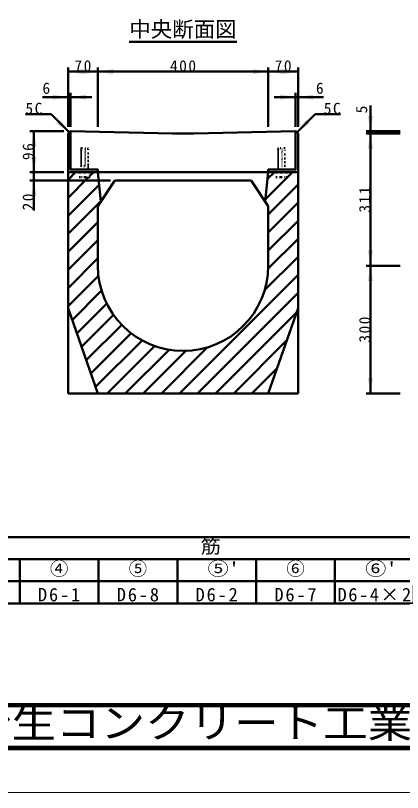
# Model space of a CAD drawing. Units: millimetres, scale not verified. Extents: x -2102 to 2102, y -1485 to 1485.
# Drawn here: x -1092 to -184, y -1485 to 340 of the extents above; entities that cross this region are included whole.
import ezdxf
from ezdxf.enums import TextEntityAlignment as Align

# ---------------------------------------------------------------- set-up
doc = ezdxf.new("R2010")
doc.units = ezdxf.units.MM
doc.header["$LTSCALE"] = 5
doc.linetypes.add('DOTTED', pattern=[1.75, 0.25, -1.5])
doc.layers.add('0-0_V-nasSTD', color=7, linetype='Continuous', lineweight=35)
doc.layers.add('0-1_0', color=7, linetype='Continuous', lineweight=50)
doc.styles.add('ＭＳ ゴシック', font='')
doc.styles.get('ＭＳ ゴシック').set_extended_font_data('MS Gothic')

msp = doc.modelspace()

# ---------------------------------------------------------------- linework, layer by layer
at = {"layer": '0-0_V-nasSTD', "lineweight": 50}
for p, q in [((-964.068, 68.283), (-969.068, 63.283)), ((-964.068, 68.283), (-963.068, 68.283)), ((-435.068, 68.283), (-434.068, 68.283)), ((-434.068, 68.283), (-429.068, 63.283)), ((-429.068, -27.717), (-429.068, 63.283)), ((-891.897, -96.961), (-899.068, -27.717)), ((-499.068, -27.717), (-506.238, -96.961)), ((-1082.5, -885), (-1267.5, -885)), ((-897.5, -885), (-1082.5, -885)), ((-712.5, -885), (-897.5, -885)), ((-527.5, -885), (-712.5, -885)), ((-342.5, -885), (-527.5, -885)), ((-157.5, -885), (-342.5, -885)), ((-1267.5, -937), (-1082.5, -937)), ((-1082.5, -937), (-897.5, -937)), ((-712.5, -937), (-527.5, -937)), ((-527.5, -989), (-527.5, -937)), ((-527.5, -937), (-342.5, -937)), ((-342.5, -937), (-157.5, -937)), ((-527.5, -1041), (-527.5, -989)), ((-342.5, -989), (-157.5, -989))]:
    msp.add_line(p, q, dxfattribs=at)
at = {"layer": '0-0_V-nasSTD', "linetype": 'DOTTED', "lineweight": 50}
for p, q in [((-937.068, 28.283), (-938.068, 27.283)), ((-938.068, -21.717), (-938.068, 27.283)), ((-938.068, 26.562), (-922.068, 26.004)), ((-938.068, 24.562), (-922.068, 24.004)), ((-938.068, 22.562), (-922.068, 22.004)), ((-938.068, 20.562), (-922.068, 20.004)), ((-938.068, 18.562), (-922.068, 18.004)), ((-937.068, 28.283), (-923.068, 28.283)), ((-923.068, 28.283), (-922.068, 27.283)), ((-922.068, -27.717), (-922.068, 27.283)), ((-475.068, 28.283), (-476.068, 27.283)), ((-476.068, -27.717), (-476.068, 27.283)), ((-476.068, 26.562), (-460.068, 26.004)), ((-476.068, 24.562), (-460.068, 24.004)), ((-476.068, 22.562), (-460.068, 22.004)), ((-476.068, 20.562), (-460.068, 20.004)), ((-476.068, 18.562), (-460.068, 18.004)), ((-461.068, 28.283), (-475.068, 28.283)), ((-461.068, 28.283), (-460.068, 27.283)), ((-460.068, -21.717), (-460.068, 27.283)), ((-938.068, 16.562), (-922.068, 16.004)), ((-938.068, 14.562), (-922.068, 14.004)), ((-938.068, 12.562), (-922.068, 12.004)), ((-938.068, 10.562), (-922.068, 10.004)), ((-938.068, 8.562), (-922.068, 8.004)), ((-938.068, 6.562), (-922.068, 6.004)), ((-938.068, 4.562), (-922.068, 4.004)), ((-938.068, 2.562), (-922.068, 2.004)), ((-938.068, 0.562), (-922.068, 0.004)), ((-476.068, 16.562), (-460.068, 16.004)), ((-476.068, 14.562), (-460.068, 14.004)), ((-476.068, 12.562), (-460.068, 12.004)), ((-476.068, 10.562), (-460.068, 10.004)), ((-476.068, 8.562), (-460.068, 8.004)), ((-476.068, 6.562), (-460.068, 6.004)), ((-476.068, 4.562), (-460.068, 4.004)), ((-476.068, 2.562), (-460.068, 2.004)), ((-476.068, 0.562), (-460.068, 0.004)), ((-938.068, -1.438), (-922.068, -1.996)), ((-938.068, -3.438), (-922.068, -3.996)), ((-938.068, -5.438), (-922.068, -5.996)), ((-938.068, -7.438), (-922.068, -7.996)), ((-938.068, -9.438), (-922.068, -9.996)), ((-938.068, -11.438), (-922.068, -11.996)), ((-938.068, -13.438), (-930.068, -13.717)), ((-922.068, -13.717), (-938.068, -13.717)), ((-476.068, -1.438), (-460.068, -1.996)), ((-476.068, -3.438), (-460.068, -3.996)), ((-476.068, -5.438), (-460.068, -5.996)), ((-476.068, -7.438), (-460.068, -7.996)), ((-476.068, -9.438), (-460.068, -9.996)), ((-476.068, -11.438), (-460.068, -11.996)), ((-476.068, -13.438), (-468.068, -13.717)), ((-476.068, -13.717), (-460.068, -13.717)), ((-938.068, -21.717), (-938.068, -27.717)), ((-930.068, -39.717), (-930.068, -27.717)), ((-922.068, -21.717), (-922.068, -27.717)), ((-918.568, -39.717), (-918.568, -27.717)), ((-479.568, -39.717), (-479.568, -27.717)), ((-476.068, -21.717), (-476.068, -27.717)), ((-468.068, -39.717), (-468.068, -27.717)), ((-460.068, -21.717), (-460.068, -27.717)), ((-918.568, -39.717), (-941.568, -39.717)), ((-479.568, -39.717), (-456.568, -39.717))]:
    msp.add_line(p, q, dxfattribs=at)
at = {"layer": '0-0_V-nasSTD', "lineweight": 100}
msp.add_line((-1997.5, -1380), (1997.5, -1380), dxfattribs=at)
at = {"layer": '0-0_V-nasSTD', "lineweight": 18}
for points in [[(-2102.5, -1485), (-2102.5, 1485), (2102.5, 1485), (2102.5, -1485)], [(-2002.5, -1385), (-2002.5, 1385), (2002.5, 1385), (2002.5, -1385)]]:
    msp.add_lwpolyline(points, close=True, dxfattribs=at)
at = {"layer": '0-0_V-nasSTD', "linetype": 'DOTTED', "lineweight": 50}
for points in [[(-941.568, -39.717), (-941.568, -27.717), (-918.568, -27.717)], [(-456.568, -39.717), (-456.568, -27.717), (-479.568, -27.717)]]:
    msp.add_lwpolyline(points, dxfattribs=at)
at = {"layer": '0-0_V-nasSTD', "lineweight": 50}
for points in [[(-1637.5, -937), (-1637.5, -989), (-1452.5, -989), (-1452.5, -937), (-1452.5, -989), (-1267.5, -989), (-1267.5, -937), (-1267.5, -989), (-1082.5, -989), (-1082.5, -937), (-1082.5, -989), (-897.5, -989)], [(-897.5, -989), (-712.5, -989), (-712.5, -937), (-897.5, -937)], [(-897.5, -1041), (-897.5, -989), (-897.5, -937)], [(-712.5, -989), (-712.5, -937), (-712.5, -989)], [(-712.5, -989), (-527.5, -989), (-527.5, -937)], [(-527.5, -989), (-527.5, -937), (-527.5, -989)], [(-527.5, -989), (-342.5, -989), (-342.5, -937)], [(-342.5, -989), (-342.5, -937), (-342.5, -989)], [(-1637.5, -989), (-1637.5, -1041), (-1452.5, -1041), (-1452.5, -989), (-1452.5, -1041), (-1267.5, -1041), (-1267.5, -989), (-1267.5, -1041), (-1082.5, -1041), (-1082.5, -989), (-1082.5, -1041), (-897.5, -1041)], [(-897.5, -1041), (-712.5, -1041), (-712.5, -989)], [(-712.5, -1041), (-712.5, -989), (-712.5, -1041)], [(-712.5, -1041), (-527.5, -1041), (-527.5, -989)], [(-527.5, -1041), (-527.5, -989), (-527.5, -1041)], [(-527.5, -1041), (-342.5, -1041), (-342.5, -989)], [(-342.5, -1041), (-342.5, -989), (-342.5, -1041)], [(-342.5, -1041), (-157.5, -1041), (-157.5, -989)]]:
    msp.add_lwpolyline(points, dxfattribs=at)
at = {"layer": '0-0_V-nasSTD'}
for points in [[(-969.068, 208.283), (-933.068, 202.283), (-933.068, 214.283)], [(-935.068, 202.283), (-935.068, 214.283), (-899.068, 208.283)], [(-899.068, 208.283), (-863.068, 202.283), (-863.068, 214.283)], [(-535.068, 202.283), (-535.068, 214.283), (-499.068, 208.283)], [(-499.068, 208.283), (-463.068, 202.283), (-463.068, 214.283)], [(-465.068, 202.283), (-465.068, 214.283), (-429.068, 208.283)], [(-1005.068, 142.283), (-1005.068, 154.283), (-969.068, 148.283)], [(-963.068, 148.283), (-927.068, 142.283), (-927.068, 154.283)], [(-471.068, 142.283), (-471.068, 154.283), (-435.068, 148.283)], [(-429.068, 148.283), (-393.068, 142.283), (-393.068, 154.283)], [(-996.266, 86.996), (-987.781, 95.481), (-966.568, 65.783)], [(-431.568, 65.783), (-410.355, 95.481), (-401.869, 86.996)], [(-265.068, 104.283), (-259.068, 68.283), (-253.068, 104.283)], [(-1055.068, 32.283), (-1049.068, 68.283), (-1043.068, 32.283)], [(-265.068, 27.283), (-259.068, 63.283), (-253.068, 27.283)], [(-1055.068, 8.283), (-1049.068, -27.717), (-1043.068, 8.283)], [(-1055.068, -83.717), (-1049.068, -47.717), (-1043.068, -83.717)], [(-265.068, -211.717), (-259.068, -247.717), (-253.068, -211.717)], [(-265.068, -283.717), (-259.068, -247.717), (-253.068, -283.717)], [(-265.068, -511.717), (-259.068, -547.717), (-253.068, -511.717)]]:
    msp.add_solid(points, dxfattribs=at)
at = {"layer": '0-1_0'}
for p, q in [((-825.471, 278.283), (-572.665, 278.283)), ((-969.068, 78.283), (-969.068, 218.283)), ((-899.068, 78.283), (-899.068, 218.283)), ((-499.068, 78.283), (-499.068, 218.283)), ((-429.068, 78.283), (-429.068, 218.283)), ((-1029.068, 148.283), (-969.068, 148.283)), ((-969.068, 148.283), (-963.068, 148.283)), ((-963.068, 78.283), (-963.068, 158.283)), ((-913.068, 148.283), (-963.068, 148.283)), ((-485.068, 148.283), (-435.068, 148.283)), ((-435.068, 78.283), (-435.068, 158.283)), ((-435.068, 148.283), (-429.068, 148.283)), ((-369.068, 148.283), (-429.068, 148.283)), ((-259.068, 128.283), (-259.068, 68.283)), ((-1008.994, 108.209), (-1068.994, 108.209)), ((-1008.994, 108.209), (-966.568, 65.783)), ((-389.142, 108.209), (-431.568, 65.783)), ((-389.142, 108.209), (-329.142, 108.209)), ((-979.068, 68.283), (-1059.068, 68.283)), ((-1049.068, -27.717), (-1049.068, 68.283)), ((-969.068, -547.717), (-969.068, 63.283)), ((-969.068, 63.283), (-969.068, -27.717)), ((-724.068, 63.283), (-963.068, 68.283)), ((-429.068, -547.717), (-429.068, 62.783)), ((-429.068, 62.783), (-429.068, -27.717)), ((-189.068, 68.283), (-269.068, 68.283)), ((-189.068, 63.283), (-269.068, 63.283)), ((-259.068, 63.283), (-259.068, 68.283)), ((-969.068, -27.717), (-969.068, 48.283)), ((-979.068, -27.717), (-1059.068, -27.717)), ((-1049.068, -47.717), (-1049.068, -27.717)), ((-969.068, -45.6), (-951.185, -27.717)), ((-969.068, -27.717), (-899.068, -27.717)), ((-908.758, -27.717), (-918.568, -37.527)), ((-499.068, -27.717), (-899.068, -27.717)), ((-505.652, -91.302), (-442.068, -27.717)), ((-500.751, -43.974), (-484.494, -27.717)), ((-499.068, -27.717), (-429.068, -27.717)), ((-869.068, -47.717), (-1059.068, -47.717)), ((-1049.068, -117.717), (-1049.068, -47.717)), ((-969.068, -88.027), (-920.758, -39.717)), ((-859.068, -47.717), (-899.068, -107.717)), ((-859.068, -47.717), (-539.068, -47.717)), ((-539.068, -47.717), (-499.068, -107.717)), ((-969.068, -130.453), (-895.996, -57.381)), ((-499.068, -127.144), (-429.068, -57.144)), ((-969.068, -172.879), (-892.015, -95.826)), ((-899.068, -107.717), (-899.068, -247.717)), ((-499.068, -169.57), (-429.068, -99.57)), ((-499.068, -107.717), (-499.068, -247.717)), ((-969.068, -215.306), (-899.068, -145.306)), ((-499.068, -211.996), (-429.068, -141.996)), ((-969.068, -257.732), (-899.068, -187.732)), ((-499.184, -254.539), (-429.068, -184.423)), ((-969.068, -300.159), (-899.068, -230.159)), ((-507.544, -305.326), (-429.068, -226.849)), ((-189.068, -247.717), (-269.068, -247.717)), ((-969.068, -342.585), (-897.684, -271.202)), ((-707.509, -547.717), (-429.068, -269.276)), ((-959.399, -375.343), (-890.31, -306.253)), ((-665.083, -547.717), (-429.068, -311.702)), ((-948.4, -406.77), (-878.231, -336.601)), ((-969.068, -347.717), (-899.068, -547.717)), ((-937.4, -438.197), (-862.377, -363.173)), ((-622.657, -547.717), (-432.52, -357.581)), ((-429.068, -347.717), (-499.068, -547.717)), ((-926.401, -469.623), (-843.176, -386.399)), ((-915.401, -501.05), (-820.774, -406.423)), ((-904.402, -532.477), (-795.086, -423.161)), ((-877.215, -547.717), (-765.766, -436.268)), ((-580.23, -547.717), (-455.365, -422.852)), ((-834.789, -547.717), (-732.05, -444.979)), ((-792.362, -547.717), (-692.246, -447.601)), ((-749.936, -547.717), (-641.459, -439.241)), ((-537.804, -547.717), (-478.21, -488.123)), ((-969.068, -547.717), (-429.068, -547.717)), ((-189.068, -547.717), (-269.068, -547.717))]:
    msp.add_line(p, q, dxfattribs=at)
at = {"layer": '0-1_0', "lineweight": 100}
msp.add_line((-1997.5, -1280), (1997.5, -1280), dxfattribs=at)
at = {"layer": '0-1_0'}
for points in [[(-429.068, 208.283), (-499.068, 208.283), (-899.068, 208.283), (-969.068, 208.283)], [(-963.068, 68.283), (-963.068, -21.717), (-899.068, -21.717), (-899.068, -27.717), (-969.068, -27.717), (-969.068, 48.283)], [(-724.068, 63.283), (-674.068, 63.283), (-435.068, 68.283)], [(-435.068, 68.283), (-435.068, -21.717), (-499.068, -21.717), (-499.068, -27.717), (-429.068, -27.717)], [(-259.068, -547.717), (-259.068, -247.717), (-259.068, 63.283)]]:
    msp.add_lwpolyline(points, dxfattribs=at)
for start, end in [(180, 270), (270, 0)]:
    msp.add_arc((-699.068, -247.717), 200, start, end, dxfattribs=at)

# ---------------------------------------------------------------- texts
at = {"layer": '0-0_V-nasSTD', "style": 'ＭＳ ゴシック'}
for s, height, p in [('中央断面図', 36.95, (-825.471, 278.283)), ('6', 26.39, (-1029.068, 148.283)), ('6', 26.39, (-387.068, 148.283)), ('④', 31.67, (-1011.6, -984.6)), ('⑤', 31.67, (-826.6, -984.6)), ('⑥', 31.67, (-456.6, -984.6))]:
    msp.add_text(s, height=height, dxfattribs=at).set_placement(p, align=Align.BOTTOM_LEFT)
msp.add_text('5', height=26.39, rotation=90, dxfattribs=at).set_placement((-259.068, 110.283), align=Align.BOTTOM_LEFT)
for s, height, width, p in [('配\u3000\u3000\u3000\u3000\u3000\u3000\u3000\u3000\u3000\u3000筋', 31.67, 1.1, (-1180.46, -932.6)), ("⑤'", 31.67, 1.15, (-641.6, -984.6)), ("⑥'", 31.67, 1.15, (-271.6, -984.6)), ('株式会社船生コンクリート工業', 69.65, 1.1, (-1624.221, -1377.45))]:
    msp.add_text(s, height=height, dxfattribs=dict(at, width=width)).set_placement(p, align=Align.BOTTOM_LEFT)
at = {"layer": '0-0_V-nasSTD', "attachment_point": 7, "style": 'ＭＳ ゴシック'}
for s, insert, char_height in [('\\T1.2;70', (-953.868, 208.283), 26.39), ('\\T1.2;400', (-729.668, 208.283), 26.39), ('\\T1.2;70', (-483.868, 208.283), 26.39), ('\\T1.2;5C', (-1068.994, 108.209), 26.39), ('\\T1.2;5C', (-368.742, 108.209), 26.39), ('\\T1.2;D6-1', (-1039.68, -1036.6), 31.67), ('\\T1.2;D6-8', (-854.68, -1036.6), 31.67), ('\\T1.2;D6-2', (-669.68, -1036.6), 31.67), ('\\T1.2;D6-7', (-484.68, -1036.6), 31.67), ('\\T1.17;D6-4×2', (-336.4, -1036.6), 31.67)]:
    msp.add_mtext(s, dxfattribs=dict(at, insert=insert, char_height=char_height))
at = {"layer": '0-0_V-nasSTD', "char_height": 26.39, "attachment_point": 7, "rotation": 90, "style": 'ＭＳ ゴシック'}
for s, insert in [('\\T1.2;96', (-1049.068, 0.483)), ('\\T1.2;311', (-259.068, -122.817)), ('\\T1.2;20', (-1049.068, -117.717)), ('\\T1.2;300', (-259.068, -428.317))]:
    msp.add_mtext(s, dxfattribs=dict(at, insert=insert))

doc.saveas('drawing.dxf')
